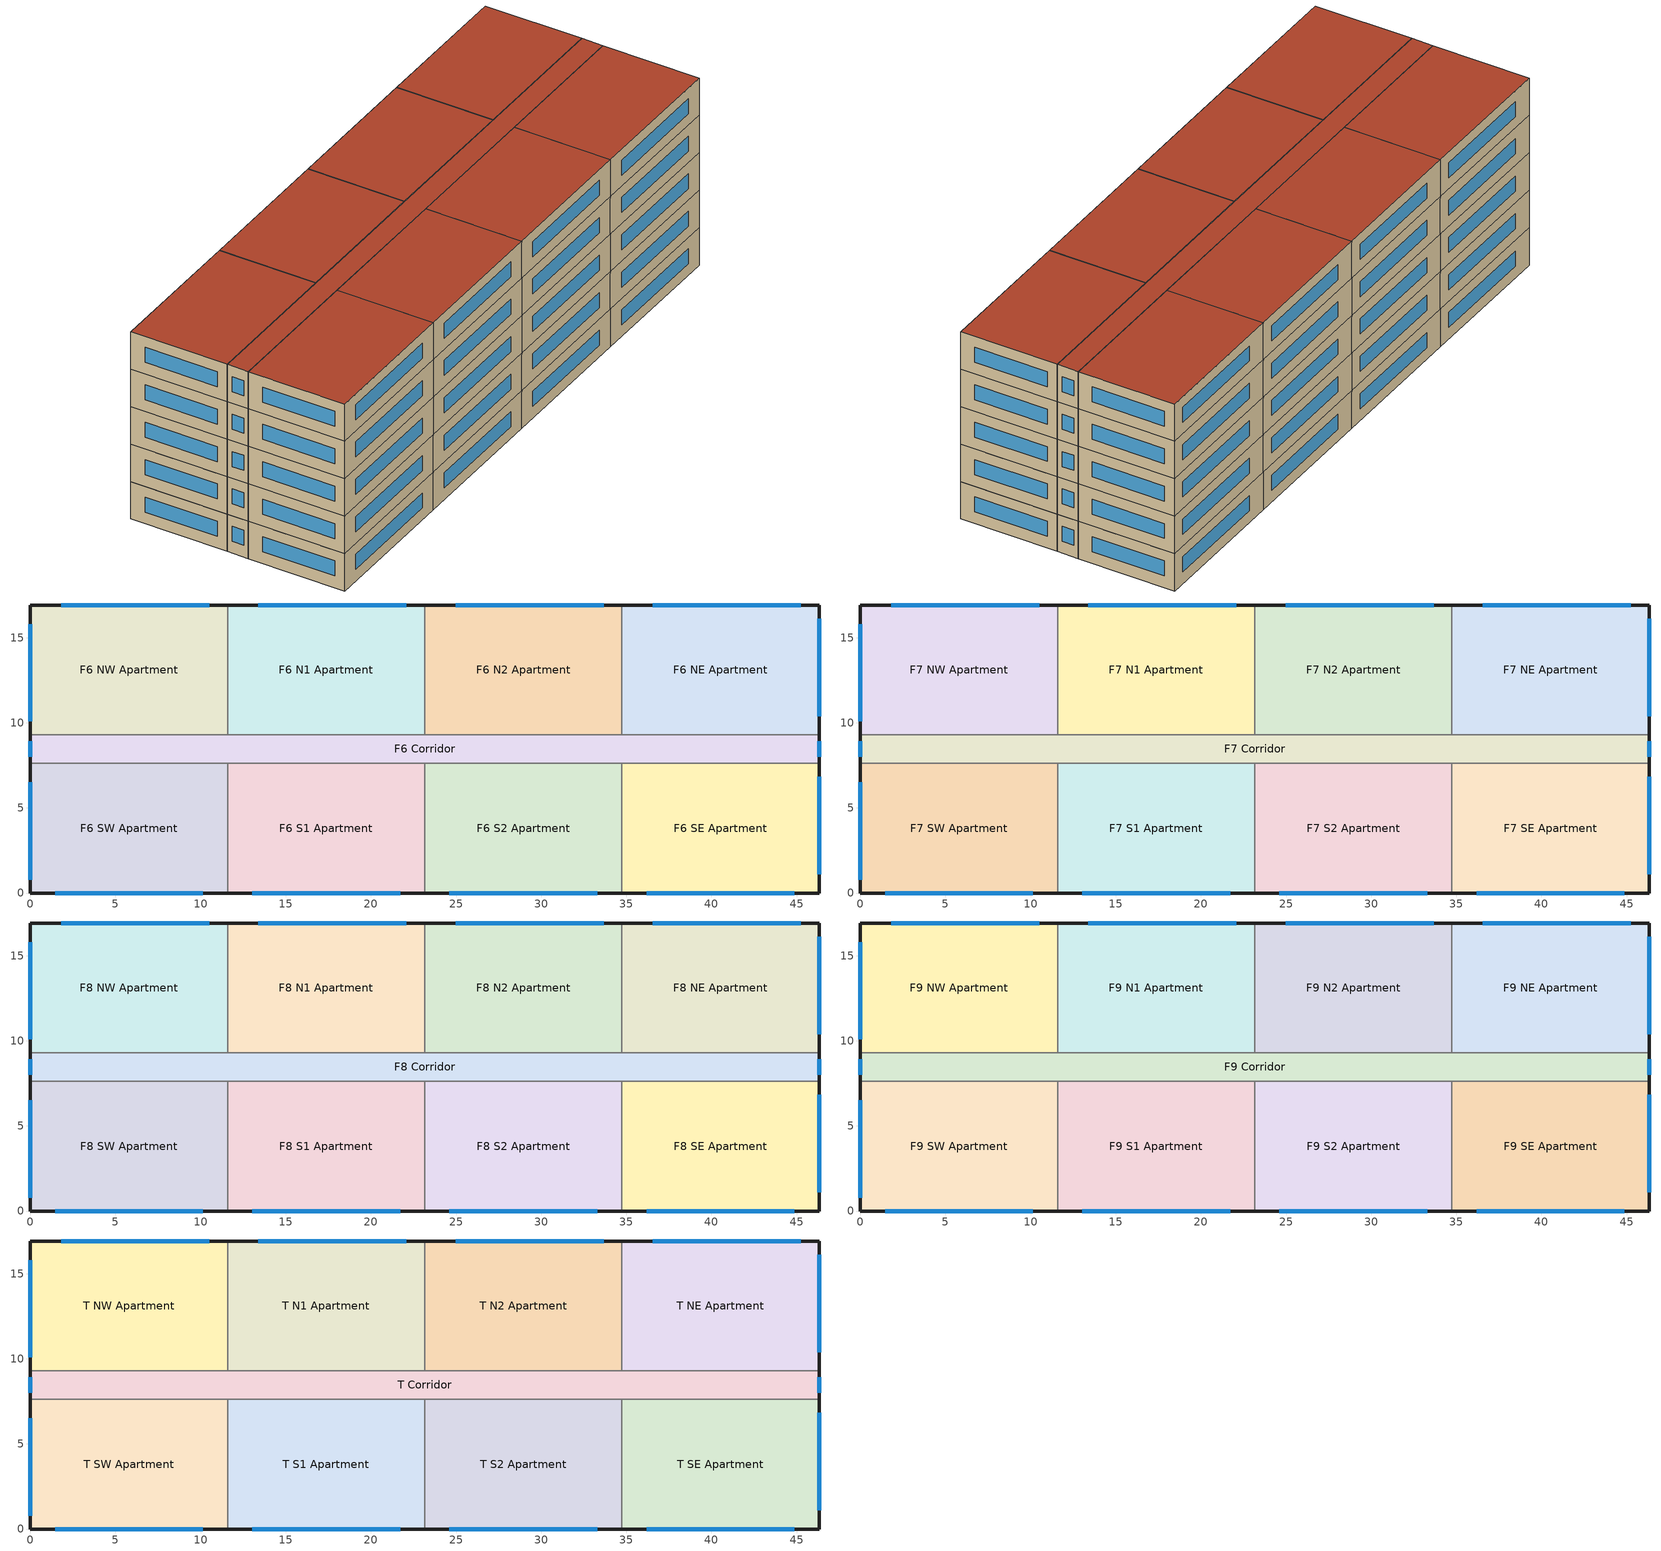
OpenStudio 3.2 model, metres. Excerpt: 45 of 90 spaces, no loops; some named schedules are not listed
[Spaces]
F6 S2 Apartment
 floor to M S2 Apartment: 34.75,7.62 34.75,0 23.16,0 23.16,7.62 z15.24
 wall outside: 23.16,0 34.75,0 z15.24:18.29
 wall to F6 Corridor: 34.75,7.62 23.16,7.62 z15.24:18.29
 wall to F6 S1 Apartment: 23.16,7.62 23.16,0 z15.24:18.29
 wall to F6 SE Apartment: 34.75,0 34.75,7.62 z15.24:18.29
 window: 24.61,0 33.3,0 z16.19:17.41
F6 NE Apartment
 floor to M NE Apartment: 46.33,16.92 46.33,9.3 34.75,9.3 34.75,16.92 z15.24
 wall outside: 46.33,9.3 46.33,16.92 34.75,16.92 z15.24:18.29
 wall to F6 N2 Apartment: 34.75,16.92 34.75,9.3 z15.24:18.29
 wall to F6 Corridor: 34.75,9.3 46.33,9.3 z15.24:18.29
 window: 46.33,10.4 46.33,16.11 / 45.25,16.92 36.56,16.92 z16.19:17.41
F6 S1 Apartment
 floor to M S1 Apartment: 23.16,7.62 23.16,0 11.58,0 11.58,7.62 z15.24
 wall outside: 11.58,0 23.16,0 z15.24:18.29
 wall to F6 SW Apartment: 11.58,7.62 11.58,0 z15.24:18.29
 wall to F6 Corridor: 23.16,7.62 11.58,7.62 z15.24:18.29
 window: 13.03,0 21.72,0 z16.19:17.41
F6 Corridor
 floor to M Corridor: 46.33,9.3 46.33,7.62 0,7.62 0,9.3 z15.24
 wall outside: 46.33,7.62 46.33,9.3 / 0,9.3 0,7.62 z15.24:18.29
 wall to F6 N1 Apartment: 23.16,9.3 11.58,9.3 z15.24:18.29
 wall to F6 SE Apartment: 34.75,7.62 46.33,7.62 z15.24:18.29
 wall to F6 SW Apartment: 0,7.62 11.58,7.62 z15.24:18.29
 wall to F6 N2 Apartment: 34.75,9.3 23.16,9.3 z15.24:18.29
 wall to F6 NW Apartment: 11.58,9.3 0,9.3 z15.24:18.29
 window: 46.33,8 46.33,8.91 / 0,8.91 0,8 z16.19:17.41
F6 SE Apartment
 floor to M SE Apartment: 46.33,7.62 46.33,0 34.75,0 34.75,7.62 z15.24
 wall outside: 34.75,0 46.33,0 46.33,7.62 z15.24:18.29
 window: 46.33,1.1 46.33,6.81 / 36.19,0 44.88,0 z16.19:17.41
F6 N1 Apartment
 floor to M N1 Apartment: 23.16,16.92 23.16,9.3 11.58,9.3 11.58,16.92 z15.24
 wall outside: 23.16,16.92 11.58,16.92 z15.24:18.29
 wall to F6 N2 Apartment: 23.16,9.3 23.16,16.92 z15.24:18.29
 wall to F6 NW Apartment: 11.58,16.92 11.58,9.3 z15.24:18.29
 window: 22.08,16.92 13.4,16.92 z16.19:17.41
F6 NW Apartment
 floor to M NW Apartment: 11.58,16.92 11.58,9.3 0,9.3 0,16.92 z15.24
 wall outside: 11.58,16.92 0,16.92 0,9.3 z15.24:18.29
 window: 0,15.8 0,10.08 / 10.5,16.92 1.81,16.92 z16.19:17.41
F6 N2 Apartment
 floor to M N2 Apartment: 34.75,16.92 34.75,9.3 23.16,9.3 23.16,16.92 z15.24
 wall outside: 34.75,16.92 23.16,16.92 z15.24:18.29
 window: 33.66,16.92 24.98,16.92 z16.19:17.41
F6 SW Apartment
 floor to M SW Apartment: 11.58,7.62 11.58,0 0,0 0,7.62 z15.24
 wall outside: 0,7.62 0,0 11.58,0 z15.24:18.29
 window: 1.45,0 10.13,0 / 0,6.5 0,0.79 z16.19:17.41
F7 SE Apartment
 floor to F6 SE Apartment: 46.33,7.62 46.33,0 34.75,0 34.75,7.62 z18.29
 wall outside: 34.75,0 46.33,0 46.33,7.62 z18.29:21.33
 wall to F7 S2 Apartment: 34.75,7.62 34.75,0 z18.29:21.33
 wall to F7 Corridor: 46.33,7.62 34.75,7.62 z18.29:21.33
 window: 46.33,1.1 46.33,6.81 / 36.19,0 44.88,0 z19.24:20.46
F7 N2 Apartment
 floor to F6 N2 Apartment: 34.75,16.92 34.75,9.3 23.16,9.3 23.16,16.92 z18.29
 wall outside: 34.75,16.92 23.16,16.92 z18.29:21.33
 wall to F7 Corridor: 23.16,9.3 34.75,9.3 z18.29:21.33
 wall to F7 NE Apartment: 34.75,9.3 34.75,16.92 z18.29:21.33
 wall to F7 N1 Apartment: 23.16,16.92 23.16,9.3 z18.29:21.33
 window: 33.66,16.92 24.98,16.92 z19.24:20.46
F7 NE Apartment
 floor to F6 NE Apartment: 46.33,16.92 46.33,9.3 34.75,9.3 34.75,16.92 z18.29
 wall outside: 46.33,9.3 46.33,16.92 34.75,16.92 z18.29:21.33
 wall to F7 Corridor: 34.75,9.3 46.33,9.3 z18.29:21.33
 window: 45.25,16.92 36.56,16.92 / 46.33,10.4 46.33,16.11 z19.24:20.46
F7 S2 Apartment
 floor to F6 S2 Apartment: 34.75,7.62 34.75,0 23.16,0 23.16,7.62 z18.29
 wall outside: 23.16,0 34.75,0 z18.29:21.33
 wall to F7 Corridor: 34.75,7.62 23.16,7.62 z18.29:21.33
 wall to F7 S1 Apartment: 23.16,7.62 23.16,0 z18.29:21.33
 window: 24.61,0 33.3,0 z19.24:20.46
F7 NW Apartment
 floor to F6 NW Apartment: 11.58,16.92 11.58,9.3 0,9.3 0,16.92 z18.29
 wall outside: 11.58,16.92 0,16.92 0,9.3 z18.29:21.33
 wall to F7 Corridor: 0,9.3 11.58,9.3 z18.29:21.33
 wall to F7 N1 Apartment: 11.58,9.3 11.58,16.92 z18.29:21.33
 window: 0,15.8 0,10.08 / 10.5,16.92 1.81,16.92 z19.24:20.46
F7 N1 Apartment
 floor to F6 N1 Apartment: 23.16,16.92 23.16,9.3 11.58,9.3 11.58,16.92 z18.29
 wall outside: 23.16,16.92 11.58,16.92 z18.29:21.33
 wall to F7 Corridor: 11.58,9.3 23.16,9.3 z18.29:21.33
 window: 22.08,16.92 13.4,16.92 z19.24:20.46
F7 S1 Apartment
 floor to F6 S1 Apartment: 23.16,7.62 23.16,0 11.58,0 11.58,7.62 z18.29
 wall outside: 11.58,0 23.16,0 z18.29:21.33
 wall to F7 Corridor: 23.16,7.62 11.58,7.62 z18.29:21.33
 wall to F7 SW Apartment: 11.58,7.62 11.58,0 z18.29:21.33
 window: 13.03,0 21.72,0 z19.24:20.46
F7 Corridor
 floor to F6 Corridor: 46.33,9.3 46.33,7.62 0,7.62 0,9.3 z18.29
 wall outside: 0,9.3 0,7.62 / 46.33,7.62 46.33,9.3 z18.29:21.33
 wall to F7 SW Apartment: 0,7.62 11.58,7.62 z18.29:21.33
 window: 0,8.91 0,8 / 46.33,8 46.33,8.91 z19.24:20.46
F7 SW Apartment
 floor to F6 SW Apartment: 11.58,7.62 11.58,0 0,0 0,7.62 z18.29
 wall outside: 0,7.62 0,0 11.58,0 z18.29:21.33
 window: 1.45,0 10.13,0 / 0,6.5 0,0.79 z19.24:20.46
F8 SW Apartment
 floor to F7 SW Apartment: 11.58,7.62 11.58,0 0,0 0,7.62 z21.33
 wall outside: 0,7.62 0,0 11.58,0 z21.33:24.38
 wall to F8 Corridor: 11.58,7.62 0,7.62 z21.33:24.38
 wall to F8 S1 Apartment: 11.58,0 11.58,7.62 z21.33:24.38
 window: 1.45,0 10.13,0 / 0,6.5 0,0.79 z22.29:23.51
F8 N1 Apartment
 floor to F7 N1 Apartment: 23.16,16.92 23.16,9.3 11.58,9.3 11.58,16.92 z21.33
 wall outside: 23.16,16.92 11.58,16.92 z21.33:24.38
 wall to F8 NW Apartment: 11.58,16.92 11.58,9.3 z21.33:24.38
 wall to F8 Corridor: 11.58,9.3 23.16,9.3 z21.33:24.38
 wall to F8 N2 Apartment: 23.16,9.3 23.16,16.92 z21.33:24.38
 window: 22.08,16.92 13.4,16.92 z22.29:23.51
F8 N2 Apartment
 floor to F7 N2 Apartment: 34.75,16.92 34.75,9.3 23.16,9.3 23.16,16.92 z21.33
 wall outside: 34.75,16.92 23.16,16.92 z21.33:24.38
 wall to F8 Corridor: 23.16,9.3 34.75,9.3 z21.33:24.38
 wall to F8 NE Apartment: 34.75,9.3 34.75,16.92 z21.33:24.38
 window: 33.66,16.92 24.98,16.92 z22.29:23.51
F8 Corridor
 floor to F7 Corridor: 46.33,9.3 46.33,7.62 0,7.62 0,9.3 z21.33
 wall outside: 46.33,7.62 46.33,9.3 / 0,9.3 0,7.62 z21.33:24.38
 wall to F8 S1 Apartment: 11.58,7.62 23.16,7.62 z21.33:24.38
 wall to F8 SE Apartment: 34.75,7.62 46.33,7.62 z21.33:24.38
 wall to F8 NE Apartment: 46.33,9.3 34.75,9.3 z21.33:24.38
 wall to F8 NW Apartment: 11.58,9.3 0,9.3 z21.33:24.38
 wall to F8 S2 Apartment: 23.16,7.62 34.75,7.62 z21.33:24.38
 window: 46.33,8 46.33,8.91 / 0,8.91 0,8 z22.29:23.51
F8 S1 Apartment
 floor to F7 S1 Apartment: 23.16,7.62 23.16,0 11.58,0 11.58,7.62 z21.33
 wall outside: 11.58,0 23.16,0 z21.33:24.38
 wall to F8 S2 Apartment: 23.16,0 23.16,7.62 z21.33:24.38
 window: 13.03,0 21.72,0 z22.29:23.51
F8 S2 Apartment
 floor to F7 S2 Apartment: 34.75,7.62 34.75,0 23.16,0 23.16,7.62 z21.33
 wall outside: 23.16,0 34.75,0 z21.33:24.38
 wall to F8 SE Apartment: 34.75,0 34.75,7.62 z21.33:24.38
 window: 24.61,0 33.3,0 z22.29:23.51
F8 SE Apartment
 floor to F7 SE Apartment: 46.33,7.62 46.33,0 34.75,0 34.75,7.62 z21.33
 wall outside: 34.75,0 46.33,0 46.33,7.62 z21.33:24.38
 window: 46.33,1.1 46.33,6.81 / 36.19,0 44.88,0 z22.29:23.51
F8 NW Apartment
 floor to F7 NW Apartment: 11.58,16.92 11.58,9.3 0,9.3 0,16.92 z21.33
 wall outside: 11.58,16.92 0,16.92 0,9.3 z21.33:24.38
 window: 0,15.8 0,10.08 / 10.5,16.92 1.81,16.92 z22.29:23.51
F8 NE Apartment
 floor to F7 NE Apartment: 46.33,16.92 46.33,9.3 34.75,9.3 34.75,16.92 z21.33
 wall outside: 46.33,9.3 46.33,16.92 34.75,16.92 z21.33:24.38
 window: 45.25,16.92 36.56,16.92 / 46.33,10.4 46.33,16.11 z22.29:23.51
F9 SE Apartment
 floor to F8 SE Apartment: 46.33,7.62 46.33,0 34.75,0 34.75,7.62 z24.38
 wall outside: 34.75,0 46.33,0 46.33,7.62 z24.38:27.43
 wall to F9 S2 Apartment: 34.75,7.62 34.75,0 z24.38:27.43
 wall to F9 Corridor: 46.33,7.62 34.75,7.62 z24.38:27.43
 window: 36.19,0 44.88,0 / 46.33,1.1 46.33,6.81 z25.34:26.56
F9 N2 Apartment
 floor to F8 N2 Apartment: 34.75,16.92 34.75,9.3 23.16,9.3 23.16,16.92 z24.38
 wall outside: 34.75,16.92 23.16,16.92 z24.38:27.43
 wall to F9 NE Apartment: 34.75,9.3 34.75,16.92 z24.38:27.43
 wall to F9 Corridor: 23.16,9.3 34.75,9.3 z24.38:27.43
 wall to F9 N1 Apartment: 23.16,16.92 23.16,9.3 z24.38:27.43
 window: 33.66,16.92 24.98,16.92 z25.34:26.56
F9 SW Apartment
 floor to F8 SW Apartment: 11.58,7.62 11.58,0 0,0 0,7.62 z24.38
 wall outside: 0,7.62 0,0 11.58,0 z24.38:27.43
 wall to F9 Corridor: 11.58,7.62 0,7.62 z24.38:27.43
 wall to F9 S1 Apartment: 11.58,0 11.58,7.62 z24.38:27.43
 window: 1.45,0 10.13,0 / 0,6.5 0,0.79 z25.34:26.56
F9 Corridor
 floor to F8 Corridor: 46.33,9.3 46.33,7.62 0,7.62 0,9.3 z24.38
 wall outside: 0,9.3 0,7.62 / 46.33,7.62 46.33,9.3 z24.38:27.43
 wall to F9 NE Apartment: 46.33,9.3 34.75,9.3 z24.38:27.43
 wall to F9 NW Apartment: 11.58,9.3 0,9.3 z24.38:27.43
 wall to F9 S1 Apartment: 11.58,7.62 23.16,7.62 z24.38:27.43
 wall to F9 N1 Apartment: 23.16,9.3 11.58,9.3 z24.38:27.43
 wall to F9 S2 Apartment: 23.16,7.62 34.75,7.62 z24.38:27.43
 window: 0,8.91 0,8 / 46.33,8 46.33,8.91 z25.34:26.56
F9 NE Apartment
 floor to F8 NE Apartment: 46.33,16.92 46.33,9.3 34.75,9.3 34.75,16.92 z24.38
 wall outside: 46.33,9.3 46.33,16.92 34.75,16.92 z24.38:27.43
 window: 46.33,10.4 46.33,16.11 / 45.25,16.92 36.56,16.92 z25.34:26.56
F9 S1 Apartment
 floor to F8 S1 Apartment: 23.16,7.62 23.16,0 11.58,0 11.58,7.62 z24.38
 wall outside: 11.58,0 23.16,0 z24.38:27.43
 wall to F9 S2 Apartment: 23.16,0 23.16,7.62 z24.38:27.43
 window: 13.03,0 21.72,0 z25.34:26.56
F9 S2 Apartment
 floor to F8 S2 Apartment: 34.75,7.62 34.75,0 23.16,0 23.16,7.62 z24.38
 wall outside: 23.16,0 34.75,0 z24.38:27.43
 window: 24.61,0 33.3,0 z25.34:26.56
F9 NW Apartment
 floor to F8 NW Apartment: 11.58,16.92 11.58,9.3 0,9.3 0,16.92 z24.38
 wall outside: 11.58,16.92 0,16.92 0,9.3 z24.38:27.43
 wall to F9 N1 Apartment: 11.58,9.3 11.58,16.92 z24.38:27.43
 window: 0,15.8 0,10.08 / 10.5,16.92 1.81,16.92 z25.34:26.56
F9 N1 Apartment
 floor to F8 N1 Apartment: 23.16,16.92 23.16,9.3 11.58,9.3 11.58,16.92 z24.38
 wall outside: 23.16,16.92 11.58,16.92 z24.38:27.43
 window: 22.08,16.92 13.4,16.92 z25.34:26.56
T N1 Apartment
 floor to F9 N1 Apartment: 23.16,16.92 23.16,9.3 11.58,9.3 11.58,16.92 z27.43
 wall outside: 23.16,16.92 11.58,16.92 z27.43:30.48
 wall to T NW Apartment: 11.58,16.92 11.58,9.3 z27.43:30.48
 wall to T Corridor: 11.58,9.3 23.16,9.3 z27.43:30.48
 wall to T N2 Apartment: 23.16,9.3 23.16,16.92 z27.43:30.48
 window: 22.08,16.92 13.4,16.92 z28.38:29.6
 roof outside: 23.16,9.3 23.16,16.92 11.58,16.92 11.58,9.3 z30.48
T N2 Apartment
 floor to F9 N2 Apartment: 34.75,16.92 34.75,9.3 23.16,9.3 23.16,16.92 z27.43
 wall outside: 34.75,16.92 23.16,16.92 z27.43:30.48
 wall to T NE Apartment: 34.75,9.3 34.75,16.92 z27.43:30.48
 wall to T Corridor: 23.16,9.3 34.75,9.3 z27.43:30.48
 window: 33.66,16.92 24.98,16.92 z28.38:29.6
 roof outside: 34.75,9.3 34.75,16.92 23.16,16.92 23.16,9.3 z30.48
T S2 Apartment
 floor to F9 S2 Apartment: 34.75,7.62 34.75,0 23.16,0 23.16,7.62 z27.43
 wall outside: 23.16,0 34.75,0 z27.43:30.48
 wall to T Corridor: 34.75,7.62 23.16,7.62 z27.43:30.48
 wall to T S1 Apartment: 23.16,7.62 23.16,0 z27.43:30.48
 wall to T SE Apartment: 34.75,0 34.75,7.62 z27.43:30.48
 window: 24.61,0 33.3,0 z28.38:29.6
 roof outside: 34.75,0 34.75,7.62 23.16,7.62 23.16,0 z30.48
T SW Apartment
 floor to F9 SW Apartment: 11.58,7.62 11.58,0 0,0 0,7.62 z27.43
 wall outside: 0,7.62 0,0 11.58,0 z27.43:30.48
 wall to T Corridor: 11.58,7.62 0,7.62 z27.43:30.48
 wall to T S1 Apartment: 11.58,0 11.58,7.62 z27.43:30.48
 window: 1.45,0 10.13,0 / 0,6.5 0,0.79 z28.38:29.6
 roof outside: 11.58,0 11.58,7.62 0,7.62 0,0 z30.48
T SE Apartment
 floor to F9 SE Apartment: 46.33,7.62 46.33,0 34.75,0 34.75,7.62 z27.43
 wall outside: 34.75,0 46.33,0 46.33,7.62 z27.43:30.48
 wall to T Corridor: 46.33,7.62 34.75,7.62 z27.43:30.48
 window: 36.19,0 44.88,0 / 46.33,1.1 46.33,6.81 z28.38:29.6
 roof outside: 46.33,0 46.33,7.62 34.75,7.62 34.75,0 z30.48
T S1 Apartment
 floor to F9 S1 Apartment: 23.16,7.62 23.16,0 11.58,0 11.58,7.62 z27.43
 wall outside: 11.58,0 23.16,0 z27.43:30.48
 wall to T Corridor: 23.16,7.62 11.58,7.62 z27.43:30.48
 window: 13.03,0 21.72,0 z28.38:29.6
 roof outside: 23.16,0 23.16,7.62 11.58,7.62 11.58,0 z30.48
T Corridor
 floor to F9 Corridor: 46.33,9.3 46.33,7.62 0,7.62 0,9.3 z27.43
 wall outside: 0,9.3 0,7.62 / 46.33,7.62 46.33,9.3 z27.43:30.48
 wall to T NE Apartment: 46.33,9.3 34.75,9.3 z27.43:30.48
 wall to T NW Apartment: 11.58,9.3 0,9.3 z27.43:30.48
 window: 46.33,8 46.33,8.91 / 0,8.91 0,8 z28.38:29.6
 roof outside: 46.33,7.62 46.33,9.3 0,9.3 0,7.62 z30.48
T NE Apartment
 floor to F9 NE Apartment: 46.33,16.92 46.33,9.3 34.75,9.3 34.75,16.92 z27.43
 wall outside: 46.33,9.3 46.33,16.92 34.75,16.92 z27.43:30.48
 window: 46.33,10.4 46.33,16.11 / 45.25,16.92 36.56,16.92 z28.38:29.6
 roof outside: 46.33,9.3 46.33,16.92 34.75,16.92 34.75,9.3 z30.48
T NW Apartment
 floor to F9 NW Apartment: 11.58,16.92 11.58,9.3 0,9.3 0,16.92 z27.43
 wall outside: 11.58,16.92 0,16.92 0,9.3 z27.43:30.48
 window: 0,15.8 0,10.08 / 10.5,16.92 1.81,16.92 z28.38:29.6
 roof outside: 11.58,9.3 11.58,16.92 0,16.92 0,9.3 z30.48
[Site]
New York-John F Kennedy Intl AP_NY_USA: Latitude {deg}=40.65; Longitude {deg}=-73.8; Time Zone {hr}=-5; Elevation {m}=5; Terrain=City
[Building]
-HighriseApartment-ASHRAE 169-2013-4A created: 2022-04-15 15:27:18 -0700: North Axis {deg}=0; Default Construction Set=90.1-2013 - HighApt - ASHRAE 169-2013-4A; Standards Number of Stories=10; Standards Number of Above Ground Stories=10; Standards Building Type=HighriseApartment
[ClimateZones]
Climate Zone Institution Name 1=ASHRAE; Climate Zone Document Name 1=ANSI/ASHRAE Standard 169; Climate Zone Document Year 1=2006; Climate Zone Value 1=4A
[Site:WaterMainsTemperature]
Calculation Method=Correlation; Annual Average Outdoor Air Temperature {C}=12.4667; Maximum Difference In Monthly Average Outdoor Air Temperatures {deltaC}=25.2
[SizingPeriod:DesignDay] Barometric Pressure {Pa}=101241; Sky Clearness=0; Rain Indicator=0; Snow Indicator=0; Day of Month=21; Daylight Saving Time Indicator=0; Humidity Indicating Type=Wetbulb; Dry-Bulb Temperature Range Modifier Type=DefaultMultipliers
Name | Maximum Dry-Bulb Temperature {C} | Daily Dry-Bulb Temperature Range {deltaC} | Humidity Indicating Conditions at Maximum Dry-Bulb | Wind Speed {m/s} | Wind Direction {deg} | Month | Day Type | Solar Model Indicator | ASHRAE Taub | ASHRAE Taud
New.York-John.F.Kennedy.Intl.AP_NY_USA Ann Clg .4% Condns DB=>MWB | 32.1 | 7.4 | 23.1 | 5.6 | 230 | 7 | SummerDesignDay | ASHRAETau | 0.541 | 1.8
New.York-John.F.Kennedy.Intl.AP_NY_USA Ann Htg 99.6% Condns DB | -10.7 | 0 | -10.7 | 7.5 | 320 | 1 | WinterDesignDay | ASHRAEClearSky
[Site:GroundTemperature:FCfactorMethod]
January Ground Temperature {C}=14; February Ground Temperature {C}=7.3; March Ground Temperature {C}=3.3; April Ground Temperature {C}=1.2; May Ground Temperature {C}=-0.2; June Ground Temperature {C}=5.6; July Ground Temperature {C}=10.9; August Ground Temperature {C}=16.1; September Ground Temperature {C}=21.7; October Ground Temperature {C}=25; November Ground Temperature {C}=24.8; December Ground Temperature {C}=19.9
[Material:NoMass] Thermal Absorptance=0.9; Solar Absorptance=0.7
Name | Roughness | Thermal Resistance {m2-K/W} | Visible Absorptance
CP02 CARPET PAD | VeryRough | 0.21648 | 0.8
Typical Insulation R-17.04 | Smooth | 3.00072 | 0.7
Typical Carpet Pad | Smooth | 0.21648 | 0.8
Typical Insulation R-13.45 | Smooth | 2.368 | 0.7
Typical Insulation R-30.13 | Smooth | 5.30668 | 0.7
Typical Insulation R-1.15 | Smooth | 0.202509 | 0.7
Typical Insulation R-1.15 1 | Smooth | 0.202527 | 0.7
[Material]
Name | Roughness | Thickness {m} | Conductivity {W/m-K} | Density {kg/m3} | Specific Heat {J/kg-K} | Thermal Absorptance | Solar Absorptance | Visible Absorptance
100mm Normalweight concrete floor | MediumSmooth | 0.1016 | 2.31 | 2322 | 832
G01 13mm gypsum board | Smooth | 0.0127 | 0.16 | 800 | 1090 | 0.9 | 0.7 | 0.5
4 in. Normalweight Concrete Floor | MediumRough | 0.1016 | 2.31 | 2322 | 832 | 0.9 | 0.7 | 0.7
25mm Stucco | Smooth | 0.0254 | 0.72 | 1856 | 840 | 0.9 | 0.7 | 0.7
5/8 in. Gypsum Board | MediumSmooth | 0.0159 | 0.16 | 800 | 1090 | 0.9 | 0.7 | 0.7
Roof Membrane | VeryRough | 0.0095 | 0.16 | 1121.29 | 1460 | 0.9 | 0.7 | 0.7
Metal Roof Surface; F08 Metal surface | Smooth | 0.0008 | 45.28 | 7824 | 500 | 0.9 | 0.7 | 0.7
6 in. Normalweight Concrete Floor | MediumRough | 0.1524 | 2.31 | 2322 | 832 | 0.9 | 0.7 | 0.7
8 in. Concrete Block Basement Wall | MediumRough | 0.2032 | 1.326 | 1842 | 912 | 0.9 | 0.7 | 0.7
G05 25mm wood | MediumSmooth | 0.0254 | 0.15 | 608 | 1630 | 0.9 | 0.5 | 0.5
Std Wood 6inch | MediumSmooth | 0.15 | 0.12 | 540 | 1210 | 0.9 | 0.7 | 0.7
[DefaultConstructionSet]
90.1-2013 - HighApt - ASHRAE 169-2013-4A: Default Exterior Surface Constructions=Default Surface Constructions 1; Default Interior Surface Constructions=Default Surface Constructions 2; Default Ground Contact Surface Constructions=Default Surface Constructions 3; Default Exterior SubSurface Constructions=Default Sub Surface Constructions 1; Default Interior SubSurface Constructions=Default Sub Surface Constructions 2; Interior Partition Construction=Typical Interior Partition
[DefaultSurfaceConstructions]
Name | Floor Construction | Wall Construction | Roof Ceiling Construction
Default Surface Constructions 1 | Typical Insulated Exterior Mass Floor R-19.61 | Typical Insulated Steel Framed Exterior Wall R-15.63 | Typical IEAD Roof R-31.25
Default Surface Constructions 2 | Typical Interior Floor | Typical Interior Wall | Typical Interior Ceiling
Default Surface Constructions 3 | Typical Insulated Carpeted 6in Slab Floor | Typical Insulated Basement Mass Wall
[Construction]
Typical Insulated Exterior Mass Floor R-19.61: Typical Insulation R-17.04, 4 in. Normalweight Concrete Floor, Typical Carpet Pad
Typical Insulated Steel Framed Exterior Wall R-15.63: 25mm Stucco, 5/8 in. Gypsum Board, Typical Insulation R-13.45, 5/8 in. Gypsum Board
Typical IEAD Roof R-31.25: Roof Membrane, Typical Insulation R-30.13, Metal Roof Surface
Typical Interior Floor: 100mm Normalweight concrete floor, CP02 CARPET PAD
Typical Interior Wall: G01 13mm gypsum board, G01 13mm gypsum board
Typical Interior Ceiling: CP02 CARPET PAD, 100mm Normalweight concrete floor
Typical Insulated Carpeted 6in Slab Floor: 6 in. Normalweight Concrete Floor, Typical Carpet Pad
Typical Insulated Basement Mass Wall: 8 in. Concrete Block Basement Wall
U 0.48 SHGC 0.40 Dbl Ref-D Clr 6mm/13mm: REF D CLEAR 6MM, AIR 13MM, CLEAR 6MM
Typical Insulated Metal Door R-2.0: F08 Metal surface, Typical Insulation R-1.15
U 0.44 SHGC 0.26 Dbl Ref-B-H Clr 6mm/13mm Air: REF B CLEAR HI 6MM, AIR 13MM, CLEAR 6MM
Typical Overhead Door R-2.0: Typical Insulation R-1.15 1
Window_U_0.50_SHGC_0.40_Skylight_Frame_Width_0.430_in: Glass_2052_LayerAvg, Gap_1_W_0_0038, Glass_2027F_LayerAvg
Typical Interior Window: Clear 3mm
Typical Interior Door; Typical Interior Partition: G05 25mm wood
InteriorFurnishings: Std Wood 6inch
[DefaultSubSurfaceConstructions]
Name | Fixed Window Construction | Operable Window Construction | Door Construction | Glass Door Construction | Overhead Door Construction | Skylight Construction | Tubular Daylight Dome Construction | Tubular Daylight Diffuser Construction
Default Sub Surface Constructions 1 | U 0.48 SHGC 0.40 Dbl Ref-D Clr 6mm/13mm | U 0.48 SHGC 0.40 Dbl Ref-D Clr 6mm/13mm | Typical Insulated Metal Door R-2.0 | U 0.44 SHGC 0.26 Dbl Ref-B-H Clr 6mm/13mm Air | Typical Overhead Door R-2.0 | Window_U_0.50_SHGC_0.40_Skylight_Frame_Width_0.430_in | Typical Interior Window | Typical Interior Window
Default Sub Surface Constructions 2 | Typical Interior Window | Typical Interior Window | Typical Interior Door
[WindowMaterial:Glazing] Optical Data Type=SpectralAverage; Infrared Transmittance at Normal Incidence=0; Dirt Correction Factor for Solar and Visible Transmittance=1; Solar Diffusing=No
Name | Thickness {m} | Solar Transmittance at Normal Incidence | Front Side Solar Reflectance at Normal Incidence | Back Side Solar Reflectance at Normal Incidence | Visible Transmittance at Normal Incidence | Front Side Visible Reflectance at Normal Incidence | Back Side Visible Reflectance at Normal Incidence | Front Side Infrared Hemispherical Emissivity | Back Side Infrared Hemispherical Emissivity | Conductivity {W/m-K}
REF D CLEAR 6MM | 0.006 | 0.429 | 0.308 | 0.379 | 0.334 | 0.453 | 0.505 | 0.84 | 0.82 | 0.9
CLEAR 6MM | 0.006 | 0.775 | 0.071 | 0.071 | 0.881 | 0.08 | 0.08 | 0.84 | 0.84 | 0.9
REF B CLEAR HI 6MM | 0.006 | 0.24 | 0.16 | 0.32 | 0.3 | 0.16 | 0.29 | 0.84 | 0.6 | 0.9
Glass_2052_LayerAvg | 0.00837 | 0.507767 | 0.054228 | 0.0544931 | 0.586833 | 0.05805 | 0.058397 | 0.84 | 0.84 | 1
Glass_2027F_LayerAvg | 0.004 | 0.369744 | 0.470069 | 0.340935 | 0.765222 | 0.0546 | 0.073741 | 0.03675 | 0.84 | 1
Clear 3mm | 0.003 | 0.837 | 0.075 | 0.075 | 0.898 | 0.081 | 0.081 | 0.84 | 0.84 | 0.9
[WindowMaterial:Gas] Gas Type=Air
Name | Thickness {m}
AIR 13MM | 0.0127
Gap_1_W_0_0038 | 0.0038
[Space] Part of Total Floor Area=Yes
Name | Space Type | Building Story | Thermal Zone
F8 SE Apartment | HighriseApartment Apartment | Building Story 8 | F8 SE Apartment ZN
F8 SW Apartment | HighriseApartment Apartment | Building Story 8 | F8 SW Apartment ZN
F6 NE Apartment | HighriseApartment Apartment | Building Story 6 | F6 NE Apartment ZN
F9 SE Apartment | HighriseApartment Apartment | Building Story 9 | F9 SE Apartment ZN
F6 S1 Apartment | HighriseApartment Apartment | Building Story 6 | F6 S1 Apartment ZN
F7 S1 Apartment | HighriseApartment Apartment | Building Story 7 | F7 S1 Apartment ZN
F7 SE Apartment | HighriseApartment Apartment | Building Story 7 | F7 SE Apartment ZN
F6 SE Apartment | HighriseApartment Apartment | Building Story 6 | F6 SE Apartment ZN
F7 NW Apartment | HighriseApartment Apartment | Building Story 7 | F7 NW Apartment ZN
F7 N2 Apartment | HighriseApartment Apartment | Building Story 7 | F7 N2 Apartment ZN
F7 SW Apartment | HighriseApartment Apartment | Building Story 7 | F7 SW Apartment ZN
F8 N1 Apartment | HighriseApartment Apartment | Building Story 8 | F8 N1 Apartment ZN
F7 NE Apartment | HighriseApartment Apartment | Building Story 7 | F7 NE Apartment ZN
F8 N2 Apartment | HighriseApartment Apartment | Building Story 8 | F8 N2 Apartment ZN
F9 S1 Apartment | HighriseApartment Apartment | Building Story 9 | F9 S1 Apartment ZN
F6 S2 Apartment | HighriseApartment Apartment | Building Story 6 | F6 S2 Apartment ZN
F9 NW Apartment | HighriseApartment Apartment | Building Story 9 | F9 NW Apartment ZN
T S2 Apartment | HighriseApartment Apartment_topfloor_NS | Building Story 10 | T S2 Apartment ZN
T N1 Apartment | HighriseApartment Apartment_topfloor_NS | Building Story 10 | T N1 Apartment ZN
F6 Corridor | HighriseApartment Corridor | Building Story 6 | F6 Corridor ZN
F7 S2 Apartment | HighriseApartment Apartment | Building Story 7 | F7 S2 Apartment ZN
F9 NE Apartment | HighriseApartment Apartment | Building Story 9 | F9 NE Apartment ZN
F8 NE Apartment | HighriseApartment Apartment | Building Story 8 | F8 NE Apartment ZN
T N2 Apartment | HighriseApartment Apartment_topfloor_NS | Building Story 10 | T N2 Apartment ZN
F9 N2 Apartment | HighriseApartment Apartment | Building Story 9 | F9 N2 Apartment ZN
F9 S2 Apartment | HighriseApartment Apartment | Building Story 9 | F9 S2 Apartment ZN
T SW Apartment | HighriseApartment Apartment_topfloor_WE | Building Story 10 | T SW Apartment ZN
F8 Corridor | HighriseApartment Corridor | Building Story 8 | F8 Corridor ZN
F8 S1 Apartment | HighriseApartment Apartment | Building Story 8 | F8 S1 Apartment ZN
F7 N1 Apartment | HighriseApartment Apartment | Building Story 7 | F7 N1 Apartment ZN
F8 NW Apartment | HighriseApartment Apartment | Building Story 8 | F8 NW Apartment ZN
T S1 Apartment | HighriseApartment Apartment_topfloor_NS | Building Story 10 | T S1 Apartment ZN
F9 N1 Apartment | HighriseApartment Apartment | Building Story 9 | F9 N1 Apartment ZN
F6 N1 Apartment | HighriseApartment Apartment | Building Story 6 | F6 N1 Apartment ZN
F8 S2 Apartment | HighriseApartment Apartment | Building Story 8 | F8 S2 Apartment ZN
F6 N2 Apartment | HighriseApartment Apartment | Building Story 6 | F6 N2 Apartment ZN
T SE Apartment | HighriseApartment Apartment_topfloor_WE | Building Story 10 | T SE Apartment ZN
T NW Apartment | HighriseApartment Apartment_topfloor_WE | Building Story 10 | T NW Apartment ZN
F9 SW Apartment | HighriseApartment Apartment | Building Story 9 | F9 SW Apartment ZN
F9 Corridor | HighriseApartment Corridor | Building Story 9 | F9 Corridor ZN
T NE Apartment | HighriseApartment Apartment_topfloor_WE | Building Story 10 | T NE Apartment ZN
F6 NW Apartment | HighriseApartment Apartment | Building Story 6 | F6 NW Apartment ZN
T Corridor | HighriseApartment Corridor_topfloor | Building Story 10 | T Corridor ZN
F7 Corridor | HighriseApartment Corridor | Building Story 7 | F7 Corridor ZN
F6 SW Apartment | HighriseApartment Apartment | Building Story 6 | F6 SW Apartment ZN
[BuildingStory]
Name | Nominal Z Coordinate {m}
Building Story 6 | 15.2393
Building Story 7 | 18.2871
Building Story 8 | 21.3349
Building Story 9 | 24.3828
Building Story 10 | 27.4307
[SpaceType] Standards Building Type=HighriseApartment
Name | Default Schedule Set | Design Specification Outdoor Air Object | Standards Space Type
HighriseApartment Corridor | HighriseApartment Corridor Schedule Set | HighriseApartment Corridor Ventilation | Corridor
HighriseApartment Corridor_topfloor | HighriseApartment Corridor_topfloor Schedule Set | HighriseApartment Corridor_topfloor Ventilation | Corridor_topfloor
HighriseApartment Apartment | HighriseApartment Apartment Schedule Set | HighriseApartment Apartment Ventilation | Apartment
HighriseApartment Apartment_topfloor_WE | HighriseApartment Apartment_topfloor_WE Schedule Set | HighriseApartment Apartment_topfloor_WE Ventilation | Apartment_topfloor_WE
HighriseApartment Apartment_topfloor_NS | HighriseApartment Apartment_topfloor_NS Schedule Set | HighriseApartment Apartment_topfloor_NS Ventilation | Apartment_topfloor_NS
[People:Definition] Number of People Calculation Method=People/Area; People per Space Floor Area {person/m2}=0.0283091; Fraction Radiant=0.3
HighriseApartment Apartment People Definition; HighriseApartment Apartment_topfloor_NS People Definition; HighriseApartment Apartment_topfloor_WE People Definition
[People] Work Efficiency Schedule=Work Efficiency Schedule; Clothing Insulation Schedule=Clothing Schedule; Air Velocity Schedule=Air Velocity Schedule; Multiplier=1
Name | People Definition | Space or SpaceType
HighriseApartment Apartment People | HighriseApartment Apartment People Definition | HighriseApartment Apartment
HighriseApartment Apartment_topfloor_NS People | HighriseApartment Apartment_topfloor_NS People Definition | HighriseApartment Apartment_topfloor_NS
HighriseApartment Apartment_topfloor_WE People | HighriseApartment Apartment_topfloor_WE People Definition | HighriseApartment Apartment_topfloor_WE
[Lights:Definition] Design Level Calculation Method=Watts/Area; Fraction Radiant=0.6; Fraction Visible=0.2; Return Air Fraction=0
Name | Watts per Space Floor Area {W/m2}
HighriseApartment Apartment Lights Definition; HighriseApartment Apartment_topfloor_NS Lights Definition; HighriseApartment Apartment_topfloor_WE Lights Definition | 11.5174
HighriseApartment Apartment Additional Lights Definition; HighriseApartment Apartment_topfloor_NS Additional Lights Definition; HighriseApartment Apartment_topfloor_WE Additional Lights Definition | 2.90626
HighriseApartment Corridor Lights Definition; HighriseApartment Corridor_topfloor Lights Definition | 7.10418
[Lights] Fraction Replaceable=1
Name | Lights Definition | Space or SpaceType
HighriseApartment Apartment Lights | HighriseApartment Apartment Lights Definition | HighriseApartment Apartment
HighriseApartment Apartment Additional Lights | HighriseApartment Apartment Additional Lights Definition | HighriseApartment Apartment
HighriseApartment Apartment_topfloor_NS Lights | HighriseApartment Apartment_topfloor_NS Lights Definition | HighriseApartment Apartment_topfloor_NS
HighriseApartment Apartment_topfloor_NS Additional Lights | HighriseApartment Apartment_topfloor_NS Additional Lights Definition | HighriseApartment Apartment_topfloor_NS
HighriseApartment Apartment_topfloor_WE Lights | HighriseApartment Apartment_topfloor_WE Lights Definition | HighriseApartment Apartment_topfloor_WE
HighriseApartment Apartment_topfloor_WE Additional Lights | HighriseApartment Apartment_topfloor_WE Additional Lights Definition | HighriseApartment Apartment_topfloor_WE
HighriseApartment Corridor Lights | HighriseApartment Corridor Lights Definition | HighriseApartment Corridor
HighriseApartment Corridor_topfloor Lights | HighriseApartment Corridor_topfloor Lights Definition | HighriseApartment Corridor_topfloor
[ElectricEquipment:Definition] Fraction Latent=0
Name | Design Level Calculation Method | Watts per Space Floor Area {W/m2} | Fraction Radiant | Fraction Lost | Design Level {W}
HighriseApartment Apartment Elec Equip Definition; HighriseApartment Apartment_topfloor_NS Elec Equip Definition; HighriseApartment Apartment_topfloor_WE Elec Equip Definition | Watts/Area | 6.67 | 0.5 | 0
T Corridor Electric Equipment Definition1 | EquipmentLevel |  | 0 | 0.95 | 20370
T Corridor Electric Equipment Definition2 | EquipmentLevel |  | 0 | 0.95 | 63
[ElectricEquipment]
Name | Electric Equipment Definition | Space or SpaceType | Schedule
HighriseApartment Apartment Elec Equip | HighriseApartment Apartment Elec Equip Definition | HighriseApartment Apartment
HighriseApartment Apartment_topfloor_NS Elec Equip | HighriseApartment Apartment_topfloor_NS Elec Equip Definition | HighriseApartment Apartment_topfloor_NS
HighriseApartment Apartment_topfloor_WE Elec Equip | HighriseApartment Apartment_topfloor_WE Elec Equip Definition | HighriseApartment Apartment_topfloor_WE
T Corridor_Elevators_Equip | T Corridor Electric Equipment Definition1 | T Corridor | ApartmentMidRise BLDG_ELEVATORS
Elevators_Lights_Fan | T Corridor Electric Equipment Definition2 | T Corridor | ApartmentMidRise ELEV_LIGHT_FAN_SCH_ADD_DF
[DesignSpecification:OutdoorAir]
Name | Outdoor Air Method | Outdoor Air Flow Air Changes per Hour {1/hr} | Outdoor Air Flow per Person {m3/s-person} | Outdoor Air Flow per Floor Area {m3/s-m2}
HighriseApartment Apartment Ventilation; HighriseApartment Apartment_topfloor_NS Ventilation; HighriseApartment Apartment_topfloor_WE Ventilation | Sum | 0.35
HighriseApartment Corridor Ventilation; HighriseApartment Corridor_topfloor Ventilation |  | 0 | 0 | 0
[DefaultScheduleSet] Infiltration Schedule=ApartmentHighRise INF_APT_SCH
Name | Number of People Schedule | People Activity Level Schedule | Lighting Schedule | Electric Equipment Schedule
HighriseApartment Apartment Schedule Set; HighriseApartment Apartment_topfloor_NS Schedule Set; HighriseApartment Apartment_topfloor_WE Schedule Set | ApartmentHighRise OCC_APT_SCH | ApartmentMidRise Activity Schedule | ApartmentHighRise LTG_APT_SCH | ApartmentHighRise EQP_APT_SCH
HighriseApartment Corridor Schedule Set; HighriseApartment Corridor_topfloor Schedule Set | ApartmentMidRise All Off |  | ApartmentHighRise LTG_COR_SCH_2013 | ApartmentMidRise BLDG_ELEVATORS
[ThermostatSetpoint:DualSetpoint]
Name | Heating Setpoint Temperature Schedule | Cooling Setpoint Temperature Schedule
HighriseApartment Corridor Thermostat 4; HighriseApartment Corridor Thermostat 5; HighriseApartment Corridor Thermostat 6; HighriseApartment Corridor Thermostat 7; HighriseApartment Corridor_topfloor Thermostat 1
HighriseApartment Apartment Thermostat 25; HighriseApartment Apartment Thermostat 26; HighriseApartment Apartment Thermostat 27; HighriseApartment Apartment Thermostat 28; HighriseApartment Apartment Thermostat 29; HighriseApartment Apartment Thermostat 30; HighriseApartment Apartment Thermostat 31; HighriseApartment Apartment Thermostat 32; HighriseApartment Apartment Thermostat 33; HighriseApartment Apartment Thermostat 34; HighriseApartment Apartment Thermostat 35; HighriseApartment Apartment Thermostat 36; HighriseApartment Apartment Thermostat 37; HighriseApartment Apartment Thermostat 38; HighriseApartment Apartment Thermostat 39; HighriseApartment Apartment Thermostat 40; HighriseApartment Apartment Thermostat 41; HighriseApartment Apartment Thermostat 42; HighriseApartment Apartment Thermostat 43; HighriseApartment Apartment Thermostat 44; HighriseApartment Apartment Thermostat 45; HighriseApartment Apartment Thermostat 46; HighriseApartment Apartment Thermostat 47; HighriseApartment Apartment Thermostat 48; HighriseApartment Apartment Thermostat 49; HighriseApartment Apartment Thermostat 50; HighriseApartment Apartment Thermostat 51; HighriseApartment Apartment Thermostat 52; HighriseApartment Apartment Thermostat 53; HighriseApartment Apartment Thermostat 54; HighriseApartment Apartment Thermostat 55; HighriseApartment Apartment Thermostat 56; HighriseApartment Apartment_topfloor_NS Thermostat 1; HighriseApartment Apartment_topfloor_NS Thermostat 2; HighriseApartment Apartment_topfloor_WE Thermostat 1; HighriseApartment Apartment_topfloor_WE Thermostat 2; HighriseApartment Apartment_topfloor_NS Thermostat 3; HighriseApartment Apartment_topfloor_NS Thermostat 4; HighriseApartment Apartment_topfloor_WE Thermostat 3; HighriseApartment Apartment_topfloor_WE Thermostat 4 | ApartmentHighRise HTGSETP_APT_SCH | ApartmentHighRise CLGSETP_APT_SCH
[SpaceInfiltration:DesignFlowRate] Schedule=ApartmentHighRise INF_APT_SCH; Design Flow Rate Calculation Method=Flow/ExteriorArea; Constant Term Coefficient=0; Temperature Term Coefficient=0; Velocity Term Coefficient=0.224; Velocity Squared Term Coefficient=0
Name | Space or SpaceType | Flow per Exterior Surface Area {m3/s-m2}
F6 Corridor Infiltration | F6 Corridor | 0.000569573
F6 N1 Apartment Infiltration | F6 N1 Apartment | 0.000569573
F6 N2 Apartment Infiltration | F6 N2 Apartment | 0.000569573
F6 NE Apartment Infiltration | F6 NE Apartment | 0.000569573
F6 NW Apartment Infiltration | F6 NW Apartment | 0.000569573
F6 S1 Apartment Infiltration | F6 S1 Apartment | 0.000569573
F6 S2 Apartment Infiltration | F6 S2 Apartment | 0.000569573
F6 SE Apartment Infiltration | F6 SE Apartment | 0.000569573
F6 SW Apartment Infiltration | F6 SW Apartment | 0.000569573
F7 Corridor Infiltration | F7 Corridor | 0.000569573
F7 N1 Apartment Infiltration | F7 N1 Apartment | 0.000569573
F7 N2 Apartment Infiltration | F7 N2 Apartment | 0.000569573
F7 NE Apartment Infiltration | F7 NE Apartment | 0.000569573
F7 NW Apartment Infiltration | F7 NW Apartment | 0.000569573
F7 S1 Apartment Infiltration | F7 S1 Apartment | 0.000569573
F7 S2 Apartment Infiltration | F7 S2 Apartment | 0.000569573
F7 SE Apartment Infiltration | F7 SE Apartment | 0.000569573
F7 SW Apartment Infiltration | F7 SW Apartment | 0.000569573
F8 Corridor Infiltration | F8 Corridor | 0.000569573
F8 N1 Apartment Infiltration | F8 N1 Apartment | 0.000569573
F8 N2 Apartment Infiltration | F8 N2 Apartment | 0.000569573
F8 NE Apartment Infiltration | F8 NE Apartment | 0.000569573
F8 NW Apartment Infiltration | F8 NW Apartment | 0.000569573
F8 S1 Apartment Infiltration | F8 S1 Apartment | 0.000569573
F8 S2 Apartment Infiltration | F8 S2 Apartment | 0.000569573
F8 SE Apartment Infiltration | F8 SE Apartment | 0.000569573
F8 SW Apartment Infiltration | F8 SW Apartment | 0.000569573
F9 Corridor Infiltration | F9 Corridor | 0.000569573
F9 N1 Apartment Infiltration | F9 N1 Apartment | 0.000569573
F9 N2 Apartment Infiltration | F9 N2 Apartment | 0.000569573
F9 NE Apartment Infiltration | F9 NE Apartment | 0.000569573
F9 NW Apartment Infiltration | F9 NW Apartment | 0.000569573
F9 S1 Apartment Infiltration | F9 S1 Apartment | 0.000569573
F9 S2 Apartment Infiltration | F9 S2 Apartment | 0.000569573
F9 SE Apartment Infiltration | F9 SE Apartment | 0.000569573
F9 SW Apartment Infiltration | F9 SW Apartment | 0.000569573
T Corridor Infiltration | T Corridor | 6.62285e-05
T N1 Apartment Infiltration | T N1 Apartment | 0.000162734
T N2 Apartment Infiltration | T N2 Apartment | 0.000162734
T NE Apartment Infiltration | T NE Apartment | 0.000227107
T NW Apartment Infiltration | T NW Apartment | 0.000227107
T S1 Apartment Infiltration | T S1 Apartment | 0.000162734
T S2 Apartment Infiltration | T S2 Apartment | 0.000162734
T SE Apartment Infiltration | T SE Apartment | 0.000227107
T SW Apartment Infiltration | T SW Apartment | 0.000227107
[ThermalZone] Use Ideal Air Loads=No
Name | Thermostat
F6 Corridor ZN | HighriseApartment Corridor Thermostat 4
F6 N1 Apartment ZN | HighriseApartment Apartment Thermostat 25
F6 N2 Apartment ZN | HighriseApartment Apartment Thermostat 26
F6 NE Apartment ZN | HighriseApartment Apartment Thermostat 27
F6 NW Apartment ZN | HighriseApartment Apartment Thermostat 28
F6 S1 Apartment ZN | HighriseApartment Apartment Thermostat 29
F6 S2 Apartment ZN | HighriseApartment Apartment Thermostat 30
F6 SE Apartment ZN | HighriseApartment Apartment Thermostat 31
F6 SW Apartment ZN | HighriseApartment Apartment Thermostat 32
F7 Corridor ZN | HighriseApartment Corridor Thermostat 5
F7 N1 Apartment ZN | HighriseApartment Apartment Thermostat 33
F7 N2 Apartment ZN | HighriseApartment Apartment Thermostat 34
F7 NE Apartment ZN | HighriseApartment Apartment Thermostat 35
F7 NW Apartment ZN | HighriseApartment Apartment Thermostat 36
F7 S1 Apartment ZN | HighriseApartment Apartment Thermostat 37
F7 S2 Apartment ZN | HighriseApartment Apartment Thermostat 38
F7 SE Apartment ZN | HighriseApartment Apartment Thermostat 39
F7 SW Apartment ZN | HighriseApartment Apartment Thermostat 40
F8 Corridor ZN | HighriseApartment Corridor Thermostat 6
F8 N1 Apartment ZN | HighriseApartment Apartment Thermostat 41
F8 N2 Apartment ZN | HighriseApartment Apartment Thermostat 42
F8 NE Apartment ZN | HighriseApartment Apartment Thermostat 43
F8 NW Apartment ZN | HighriseApartment Apartment Thermostat 44
F8 S1 Apartment ZN | HighriseApartment Apartment Thermostat 45
F8 S2 Apartment ZN | HighriseApartment Apartment Thermostat 46
F8 SE Apartment ZN | HighriseApartment Apartment Thermostat 47
F8 SW Apartment ZN | HighriseApartment Apartment Thermostat 48
F9 Corridor ZN | HighriseApartment Corridor Thermostat 7
F9 N1 Apartment ZN | HighriseApartment Apartment Thermostat 49
F9 N2 Apartment ZN | HighriseApartment Apartment Thermostat 50
F9 NE Apartment ZN | HighriseApartment Apartment Thermostat 51
F9 NW Apartment ZN | HighriseApartment Apartment Thermostat 52
F9 S1 Apartment ZN | HighriseApartment Apartment Thermostat 53
F9 S2 Apartment ZN | HighriseApartment Apartment Thermostat 54
F9 SE Apartment ZN | HighriseApartment Apartment Thermostat 55
F9 SW Apartment ZN | HighriseApartment Apartment Thermostat 56
T Corridor ZN | HighriseApartment Corridor_topfloor Thermostat 1
T N1 Apartment ZN | HighriseApartment Apartment_topfloor_NS Thermostat 1
T N2 Apartment ZN | HighriseApartment Apartment_topfloor_NS Thermostat 2
T NE Apartment ZN | HighriseApartment Apartment_topfloor_WE Thermostat 1
T NW Apartment ZN | HighriseApartment Apartment_topfloor_WE Thermostat 2
T S1 Apartment ZN | HighriseApartment Apartment_topfloor_NS Thermostat 3
T S2 Apartment ZN | HighriseApartment Apartment_topfloor_NS Thermostat 4
T SE Apartment ZN | HighriseApartment Apartment_topfloor_WE Thermostat 3
T SW Apartment ZN | HighriseApartment Apartment_topfloor_WE Thermostat 4
[InternalMass:Definition]
Internal Mass Definition 1: Construction=InteriorFurnishings; Design Level Calculation Method=SurfaceArea/Area; Surface Area per Space Floor Area=2
[InternalMass] Internal Mass Definition=Internal Mass Definition 1; Multiplier=1
Name | Space or SpaceType
F6 SW Apartment Mass | F6 SW Apartment
F6 NW Apartment Mass | F6 NW Apartment
F9 SW Apartment Mass | F9 SW Apartment
T NW Apartment Mass | T NW Apartment
F9 NE Apartment Mass | F9 NE Apartment
T NE Apartment Mass | T NE Apartment
F6 S2 Apartment Mass | F6 S2 Apartment
F8 N2 Apartment Mass | F8 N2 Apartment
F7 NE Apartment Mass | F7 NE Apartment
F9 SE Apartment Mass | F9 SE Apartment
F7 N2 Apartment Mass | F7 N2 Apartment
F7 SW Apartment Mass | F7 SW Apartment
F9 S1 Apartment Mass | F9 S1 Apartment
F7 NW Apartment Mass | F7 NW Apartment
F6 S1 Apartment Mass | F6 S1 Apartment
F8 SE Apartment Mass | F8 SE Apartment
F8 N1 Apartment Mass | F8 N1 Apartment
T N1 Apartment Mass | T N1 Apartment
F8 S2 Apartment Mass | F8 S2 Apartment
F8 SW Apartment Mass | F8 SW Apartment
F7 SE Apartment Mass | F7 SE Apartment
F6 SE Apartment Mass | F6 SE Apartment
T S2 Apartment Mass | T S2 Apartment
F9 S2 Apartment Mass | F9 S2 Apartment
T SW Apartment Mass | T SW Apartment
T S1 Apartment Mass | T S1 Apartment
F6 NE Apartment Mass | F6 NE Apartment
F7 S2 Apartment Mass | F7 S2 Apartment
F6 N2 Apartment Mass | F6 N2 Apartment
F7 S1 Apartment Mass | F7 S1 Apartment
F9 N1 Apartment Mass | F9 N1 Apartment
F8 NE Apartment Mass | F8 NE Apartment
T N2 Apartment Mass | T N2 Apartment
F9 N2 Apartment Mass | F9 N2 Apartment
F8 NW Apartment Mass | F8 NW Apartment
F9 NW Apartment Mass | F9 NW Apartment
T SE Apartment Mass | T SE Apartment
F8 S1 Apartment Mass | F8 S1 Apartment
F7 N1 Apartment Mass | F7 N1 Apartment
F6 N1 Apartment Mass | F6 N1 Apartment
[Exterior:Lights:Definition]
NonDimming Exterior Lights Def: Design Level {W}=10720
[Exterior:Lights]
NonDimming Exterior Lights Def: Exterior Lights Definition=NonDimming Exterior Lights Def; Schedule=ApartmentHighRise Exterior_Lgt_ALWAYS_ON; Control Option=AstronomicalClock
[Schedule:Ruleset]
Name | Default Day Schedule | Summer Design Day Schedule | Winter Design Day Schedule
Clothing Schedule | Clothing Schedule Default Winter Clothes
Air Velocity Schedule | Air Velocity Schedule Default
Work Efficiency Schedule | Work Efficiency Schedule Default
ApartmentHighRise OCC_APT_SCH | ApartmentHighRise OCC_APT_SCH Default | ApartmentHighRise OCC_APT_SCH Summer Design Day | ApartmentHighRise OCC_APT_SCH Winter Design Day
ApartmentMidRise Activity Schedule | ApartmentMidRise Activity Schedule Default | ApartmentMidRise Activity Schedule Summer Design Day | ApartmentMidRise Activity Schedule Winter Design Day
ApartmentHighRise LTG_APT_SCH | ApartmentHighRise LTG_APT_SCH Default | ApartmentHighRise LTG_APT_SCH Summer Design Day | ApartmentHighRise LTG_APT_SCH Winter Design Day
ApartmentHighRise EQP_APT_SCH | ApartmentHighRise EQP_APT_SCH Default | ApartmentHighRise EQP_APT_SCH Summer Design Day | ApartmentHighRise EQP_APT_SCH Winter Design Day
ApartmentHighRise INF_APT_SCH | ApartmentHighRise INF_APT_SCH Default | ApartmentHighRise INF_APT_SCH Summer Design Day | ApartmentHighRise INF_APT_SCH Winter Design Day
ApartmentHighRise HTGSETP_APT_SCH | ApartmentHighRise HTGSETP_APT_SCH Default | ApartmentHighRise HTGSETP_APT_SCH Summer Design Day | ApartmentHighRise HTGSETP_APT_SCH Winter Design Day
ApartmentHighRise CLGSETP_APT_SCH | ApartmentHighRise CLGSETP_APT_SCH Default | ApartmentHighRise CLGSETP_APT_SCH Summer Design Day | ApartmentHighRise CLGSETP_APT_SCH Winter Design Day
ApartmentMidRise All Off | ApartmentMidRise All Off Default | ApartmentMidRise All Off Summer Design Day | ApartmentMidRise All Off Winter Design Day
ApartmentHighRise LTG_COR_SCH_2013 | ApartmentHighRise LTG_COR_SCH_2013 Default | ApartmentHighRise LTG_COR_SCH_2013 Summer Design Day | ApartmentHighRise LTG_COR_SCH_2013 Winter Design Day
ApartmentMidRise BLDG_ELEVATORS | ApartmentMidRise BLDG_ELEVATORS Default | ApartmentMidRise BLDG_ELEVATORS Summer Design Day | ApartmentMidRise BLDG_ELEVATORS Winter Design Day
ApartmentMidRise ELEV_LIGHT_FAN_SCH_ADD_DF | ApartmentMidRise ELEV_LIGHT_FAN_SCH_ADD_DF Default | ApartmentMidRise ELEV_LIGHT_FAN_SCH_ADD_DF Summer Design Day | ApartmentMidRise ELEV_LIGHT_FAN_SCH_ADD_DF Winter Design Day
ApartmentHighRise Exterior_Lgt_ALWAYS_ON | ApartmentHighRise Exterior_Lgt_ALWAYS_ON Default | ApartmentHighRise Exterior_Lgt_ALWAYS_ON Summer Design Day | ApartmentHighRise Exterior_Lgt_ALWAYS_ON Winter Design Day
[Schedule:Day]
Clothing Schedule Default Winter Clothes; ApartmentHighRise INF_APT_SCH Default; ApartmentHighRise INF_APT_SCH Winter Design Day; ApartmentHighRise INF_APT_SCH Summer Design Day; ApartmentHighRise Exterior_Lgt_ALWAYS_ON Default; ApartmentHighRise Exterior_Lgt_ALWAYS_ON Winter Design Day; ApartmentHighRise Exterior_Lgt_ALWAYS_ON Summer Design Day: 24, 0, 1
Clothing Schedule Summer Clothes; ApartmentMidRise BLDG_ELEVATORS Summer Design Day; ApartmentMidRise ELEV_LIGHT_FAN_SCH_ADD_DF Summer Design Day: 24, 0, 0.5
Air Velocity Schedule Default: 24, 0, 0.2
Work Efficiency Schedule Default; ApartmentMidRise All Off Default; ApartmentMidRise All Off Winter Design Day; ApartmentMidRise All Off Summer Design Day: 24, 0, 0
ApartmentHighRise OCC_APT_SCH Default; ApartmentHighRise OCC_APT_SCH Summer Design Day: 7, 0, 1, 8, 0, 0.85, 9, 0, 0.39, 16, 0, 0.25, 17, 0, 0.3, 18, 0, 0.52, 21, 0, 0.87, 24, 0, 1
ApartmentHighRise LTG_APT_SCH Winter Design Day; ApartmentHighRise LTG_APT_SCH Summer Design Day: 4, 0, 0.011316, 5, 0, 0.0339481, 6, 0, 0.0735542, 7, 0, 0.0792122, 8, 0, 0.0735542, 9, 0, 0.0339481, 15, 0, 0.0226321, 16, 0, 0.0396061, 17, 0, 0.0792122, 18, 0, 0.11316, 19, 0, 0.152766, 21, 0, 0.181056, 22, 0, 0.124476, 23, 0, 0.0678962, 24, 0, 0.0282901
ApartmentHighRise EQP_APT_SCH Default; ApartmentHighRise EQP_APT_SCH Winter Design Day; ApartmentHighRise EQP_APT_SCH Summer Design Day: 1, 0, 0.45, 2, 0, 0.41, 3, 0, 0.39, 5, 0, 0.38, 6, 0, 0.43, 7, 0, 0.54, 8, 0, 0.65, 9, 0, 0.66, 10, 0, 0.67, 11, 0, 0.69, 12, 0, 0.7, 13, 0, 0.69, 14, 0, 0.66, 15, 0, 0.65, 16, 0, 0.68, 17, 0, 0.8, 19, 0, 1, 20, 0, 0.93, 21, 0, 0.89, 22, 0, 0.85, 23, 0, 0.71, 24, 0, 0.58
ApartmentHighRise HTGSETP_APT_SCH Default; ApartmentHighRise HTGSETP_APT_SCH Winter Design Day; ApartmentHighRise CLGSETP_APT_SCH Winter Design Day: 24, 0, 21.7
ApartmentHighRise HTGSETP_APT_SCH Summer Design Day; ApartmentHighRise CLGSETP_APT_SCH Default; ApartmentHighRise CLGSETP_APT_SCH Summer Design Day: 24, 0, 24.4
ApartmentHighRise LTG_COR_SCH_2013 Default; ApartmentHighRise LTG_COR_SCH_2013 Winter Design Day; ApartmentHighRise LTG_COR_SCH_2013 Summer Design Day: 24, 0, 0.576875
ApartmentMidRise BLDG_ELEVATORS Default; ApartmentMidRise ELEV_LIGHT_FAN_SCH_ADD_DF Default: 4, 0, 0.05, 5, 0, 0.1, 6, 0, 0.2, 7, 0, 0.4, 9, 0, 0.5, 10, 0, 0.35, 16, 0, 0.15, 17, 0, 0.35, 19, 0, 0.5, 21, 0, 0.4, 22, 0, 0.3, 23, 0, 0.2, 24, 0, 0.1
ApartmentMidRise BLDG_ELEVATORS Winter Design Day; ApartmentMidRise ELEV_LIGHT_FAN_SCH_ADD_DF Winter Design Day: 24, 0, 0.05
[Schedule:Rule]
Schedule Rule 1: Schedule Ruleset=Clothing Schedule; Rule Order=0; Day Schedule=Clothing Schedule Summer Clothes; Date Specification Type=DateRange; Start Month=5; Start Day=1; End Month=9; End Day=30
